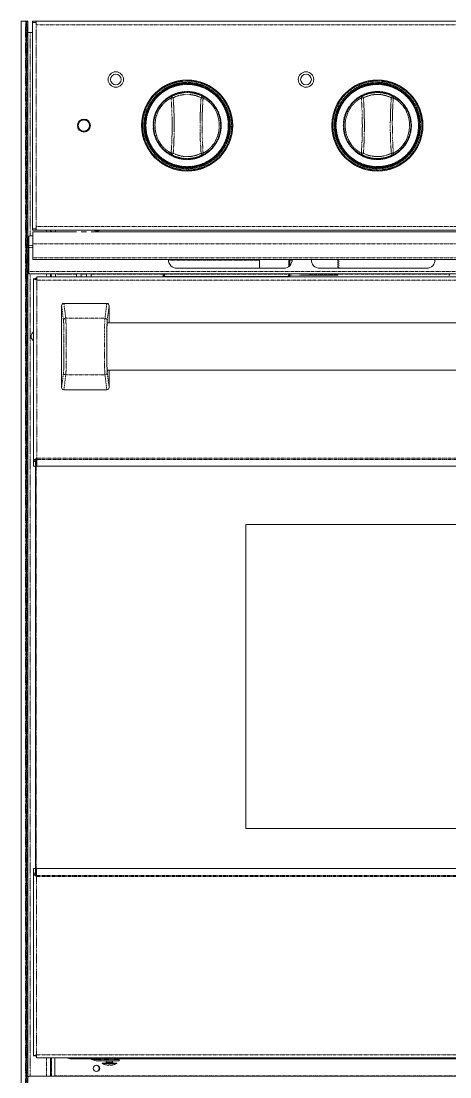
# Model space of a CAD drawing. Header units: millimetres. Extents: x 60499 to 556746, y 248297 to 497145.
# Drawn here: x 351183 to 360648, y 347406 to 370744 of the extents above; entities that cross this region are included whole.
import ezdxf

# ---------------------------------------------------------------- set-up
doc = ezdxf.new("R2010")
doc.units = ezdxf.units.MM
doc.linetypes.add('PHANTOM', pattern=[20, 10, -2, 2, -2, 2, -2])

msp = doc.modelspace()

# ---------------------------------------------------------------- linework, layer by layer
at = {"color": 7, "lineweight": 13, "ltscale": 0.002894}
msp.add_line((351183, 370744), (351281, 370744), dxfattribs=at)
at = {"color": 7, "lineweight": 13, "ltscale": 0.03937}
for p, q in [((351183, 327664), (351183, 370744)), ((351333, 370744), (351333, 327664)), ((351433, 366155), (351433, 370715)), ((351513, 370744), (375844, 370744)), ((351442, 366084), (352405, 366084)), ((375844, 366125), (351513, 366125)), ((352729, 366084), (375927, 366084)), ((351442, 365476), (375927, 365476)), ((354621, 365280), (356981, 365280)), ((357775, 365280), (360135, 365280)), ((376016, 365158), (351353, 365158)), ((351459, 365049), (351459, 361009)), ((375874, 365089), (351528, 365089)), ((354388, 365099), (357049, 365099)), ((352076, 362647), (352076, 364453)), ((353075, 364505), (352126, 364504)), ((353082, 364075), (374326, 364080)), ((353082, 363026), (374326, 363030)), ((353076, 362596), (352126, 362596)), ((351499, 351888), (351499, 360903)), ((375874, 360904), (351528, 360903)), ((356142, 359614), (356142, 352896)), ((356142, 359614), (371259, 359614)), ((371259, 352896), (356142, 352896)), ((351525, 352013), (375877, 352013)), ((351456, 347868), (351456, 351908)), ((351525, 347827), (375877, 347828)), ((363488, 347803), (353346, 347803)), ((351386, 347424), (375963, 347424))]:
    msp.add_line(p, q, dxfattribs=at)
at = {"color": 7, "lineweight": 13, "ltscale": 0.000575719}
msp.add_line((351281, 370744), (351300, 370744), dxfattribs=at)
at = {"color": 7, "linetype": 'PHANTOM', "lineweight": 13, "ltscale": 0.03937}
for p, q in [((351281, 370744), (351281, 327664)), ((351300, 327664), (351300, 370744)), ((351308, 370744), (351308, 327664)), ((351513, 366205), (351513, 370665)), ((351513, 370665), (375844, 370665)), ((351385, 365998), (351385, 370492)), ((375844, 366205), (351513, 366205)), ((351442, 365820), (375927, 365820)), ((351442, 365509), (375927, 365509)), ((356445, 365458), (354436, 365458)), ((351353, 365209), (376016, 365209)), ((351385, 347424), (351385, 365158)), ((375874, 365020), (351528, 365020)), ((351528, 365020), (351528, 361082)), ((357091, 365150), (352729, 365150)), ((360648, 365150), (357556, 365150)), ((353033, 364176), (352169, 364176)), ((353033, 362924), (352169, 362924)), ((351512, 351857), (351512, 361054)), ((375874, 361082), (351528, 361082)), ((375874, 361055), (351528, 361055)), ((351525, 351861), (375877, 351861)), ((351525, 351834), (375877, 351835)), ((351525, 347896), (351525, 351834)), ((351525, 347896), (375877, 347896)), ((375984, 347422), (351366, 347422)), ((351930, 347432), (375420, 347432))]:
    msp.add_line(p, q, dxfattribs=at)
at = {"color": 7, "lineweight": 13, "ltscale": 0.000230744}
msp.add_line((351308, 370744), (351300, 370744), dxfattribs=at)
at = {"color": 7, "lineweight": 13, "ltscale": 0.000749994}
for p, q in [((351308, 370744), (351333, 370744)), ((360648, 365129), (360622, 365129))]:
    msp.add_line(p, q, dxfattribs=at)
at = {"color": 7, "lineweight": 13, "ltscale": 0.002362}
for p, q in [((351433, 370744), (351513, 370744)), ((351433, 370715), (351513, 370715)), ((351513, 370715), (351433, 370715)), ((351513, 366155), (351433, 366155)), ((351433, 366125), (351513, 366125))]:
    msp.add_line(p, q, dxfattribs=at)
at = {"color": 7, "lineweight": 13, "ltscale": 0.000887533}
for p, q in [((351433, 370715), (351433, 370744)), ((351433, 366155), (351433, 366125))]:
    msp.add_line(p, q, dxfattribs=at)
at = {"color": 7, "lineweight": 13, "ltscale": 0.002363}
for p, q in [((351513, 370665), (351513, 370744)), ((351513, 366205), (351513, 366125))]:
    msp.add_line(p, q, dxfattribs=at)
at = {"color": 7, "lineweight": 13, "ltscale": 0.001475}
for p, q in [((351513, 370665), (351513, 370715)), ((351513, 366155), (351513, 366205))]:
    msp.add_line(p, q, dxfattribs=at)
at = {"color": 7, "lineweight": 13, "ltscale": 0.00155}
msp.add_line((351385, 370492), (351333, 370492), dxfattribs=at)
at = {"color": 7, "lineweight": 13, "ltscale": 0.001437}
msp.add_line((351433, 370492), (351385, 370492), dxfattribs=at)
at = {"color": 7, "linetype": 'PHANTOM', "lineweight": 13, "ltscale": 0.001253}
for p, q in [((354521, 369088), (354540, 369050)), ((358720, 369088), (358739, 369050))]:
    msp.add_line(p, q, dxfattribs=at)
at = {"color": 7, "linetype": 'PHANTOM', "lineweight": 13, "ltscale": 0.000801451}
for p, q in [((355167, 369074), (355155, 369050)), ((359367, 369074), (359355, 369050))]:
    msp.add_line(p, q, dxfattribs=at)
at = {"color": 7, "linetype": 'PHANTOM', "lineweight": 13, "ltscale": 0.000451307}
for p, q in [((355174, 369088), (355167, 369074)), ((359373, 369088), (359367, 369074))]:
    msp.add_line(p, q, dxfattribs=at)
at = {"color": 7, "linetype": 'PHANTOM', "lineweight": 13, "ltscale": 1.85028e-05}
for p, q in [((354108, 368437), (354108, 368436)), ((358307, 368437), (358307, 368436))]:
    msp.add_line(p, q, dxfattribs=at)
at = {"color": 7, "linetype": 'PHANTOM', "lineweight": 13, "ltscale": 1.36969e-05}
for p, q in [((354138, 368437), (354138, 368436)), ((358337, 368437), (358337, 368436))]:
    msp.add_line(p, q, dxfattribs=at)
at = {"color": 7, "linetype": 'PHANTOM', "lineweight": 13, "ltscale": 0.001622}
for p, q in [((354561, 368324), (354560, 368270)), ((358760, 368324), (358759, 368270))]:
    msp.add_line(p, q, dxfattribs=at)
at = {"color": 7, "linetype": 'PHANTOM', "lineweight": 13, "ltscale": 0.001623}
for p, q in [((355135, 368270), (355134, 368324)), ((359334, 368270), (359333, 368324))]:
    msp.add_line(p, q, dxfattribs=at)
at = {"color": 7, "linetype": 'PHANTOM', "lineweight": 13, "ltscale": 0.000801558}
for p, q in [((354528, 367798), (354540, 367822)), ((358727, 367798), (358739, 367822))]:
    msp.add_line(p, q, dxfattribs=at)
at = {"color": 7, "linetype": 'PHANTOM', "lineweight": 13, "ltscale": 0.000801598}
for p, q in [((355155, 367822), (355167, 367798)), ((359355, 367822), (359367, 367798))]:
    msp.add_line(p, q, dxfattribs=at)
at = {"color": 7, "linetype": 'PHANTOM', "lineweight": 13, "ltscale": 0.000546444}
msp.add_line((355199, 367849), (355201, 367831), dxfattribs=at)
at = {"color": 7, "linetype": 'PHANTOM', "lineweight": 13, "ltscale": 0.000192417}
msp.add_line((355407, 367996), (355411, 368001), dxfattribs=at)
at = {"color": 7, "linetype": 'PHANTOM', "lineweight": 13, "ltscale": 0.000546446}
msp.add_line((359398, 367849), (359400, 367831), dxfattribs=at)
at = {"color": 7, "linetype": 'PHANTOM', "lineweight": 13, "ltscale": 0.000192408}
msp.add_line((359606, 367996), (359610, 368001), dxfattribs=at)
at = {"color": 7, "linetype": 'PHANTOM', "lineweight": 13, "ltscale": 0.000451186}
for p, q in [((354521, 367784), (354528, 367798)), ((358720, 367784), (358727, 367798))]:
    msp.add_line(p, q, dxfattribs=at)
at = {"color": 7, "linetype": 'PHANTOM', "lineweight": 13, "ltscale": 0.000451294}
for p, q in [((355167, 367798), (355174, 367785)), ((359367, 367798), (359373, 367785))]:
    msp.add_line(p, q, dxfattribs=at)
at = {"color": 7, "lineweight": 13, "ltscale": 0.005748}
msp.add_line((351353, 365980), (351353, 365787), dxfattribs=at)
at = {"color": 7, "linetype": 'PHANTOM', "lineweight": 13, "ltscale": 0.001985}
msp.add_line((351442, 365996), (351376, 365996), dxfattribs=at)
at = {"color": 7, "lineweight": 13, "ltscale": 0.001385}
msp.add_line((351396, 365998), (351442, 365998), dxfattribs=at)
at = {"color": 7, "lineweight": 13, "ltscale": 0.007873}
msp.add_line((351442, 366084), (351442, 365820), dxfattribs=at)
at = {"color": 7, "linetype": 'PHANTOM', "lineweight": 13, "ltscale": 0.001219}
for p, q in [((351746, 366125), (351746, 366084)), ((351855, 366084), (351855, 366125))]:
    msp.add_line(p, q, dxfattribs=at)
at = {"color": 7, "lineweight": 13, "ltscale": 0.001219}
for p, q in [((351830, 366125), (351830, 366084)), ((351939, 366084), (351939, 366125))]:
    msp.add_line(p, q, dxfattribs=at)
at = {"color": 7, "lineweight": 13, "ltscale": 0.003375}
msp.add_line((352510, 366084), (352624, 366084), dxfattribs=at)
at = {"color": 7, "lineweight": 13, "ltscale": 0.001442}
msp.add_line((351353, 365787), (351353, 365739), dxfattribs=at)
at = {"color": 7, "linetype": 'PHANTOM', "lineweight": 13, "ltscale": 0.002675}
for p, q in [((351353, 365787), (351442, 365787)), ((351442, 365739), (351353, 365739))]:
    msp.add_line(p, q, dxfattribs=at)
at = {"color": 7, "lineweight": 13, "ltscale": 0.015787}
msp.add_line((351353, 365739), (351353, 365209), dxfattribs=at)
at = {"color": 7, "lineweight": 13, "ltscale": 0.00927}
msp.add_line((351442, 365509), (351442, 365820), dxfattribs=at)
at = {"color": 7, "lineweight": 13, "ltscale": 0.000973799}
msp.add_line((351442, 365476), (351442, 365509), dxfattribs=at)
at = {"color": 7, "linetype": 'PHANTOM', "lineweight": 13, "ltscale": 0.005829}
for p, q in [((358174, 365476), (358174, 365280)), ((358196, 365280), (358196, 365476))]:
    msp.add_line(p, q, dxfattribs=at)
at = {"color": 7, "lineweight": 13, "ltscale": 0.005299}
msp.add_line((356445, 365458), (356445, 365280), dxfattribs=at)
at = {"color": 7, "linetype": 'PHANTOM', "lineweight": 13, "ltscale": 0.000790934}
for p, q in [((357091, 365458), (357117, 365458)), ((354346, 365129), (354319, 365129)), ((357091, 365129), (357117, 365129))]:
    msp.add_line(p, q, dxfattribs=at)
at = {"color": 7, "lineweight": 13, "ltscale": 0.004221}
msp.add_line((357091, 365316), (357091, 365458), dxfattribs=at)
at = {"color": 7, "linetype": 'PHANTOM', "lineweight": 13, "ltscale": 0.001434}
msp.add_line((357117, 365458), (357166, 365458), dxfattribs=at)
at = {"color": 7, "lineweight": 13, "ltscale": 0.003507}
msp.add_line((357117, 365340), (357117, 365458), dxfattribs=at)
at = {"color": 7, "lineweight": 13, "ltscale": 0.0015}
msp.add_line((351353, 365209), (351353, 365158), dxfattribs=at)
at = {"color": 7, "lineweight": 13, "ltscale": 0.0012}
for p, q in [((351459, 365049), (351499, 365049)), ((351459, 361009), (351499, 361009)), ((351459, 360903), (351499, 360903)), ((351456, 352013), (351497, 352013)), ((351456, 351908), (351497, 351908)), ((351456, 347868), (351497, 347868))]:
    msp.add_line(p, q, dxfattribs=at)
at = {"color": 7, "linetype": 'PHANTOM', "lineweight": 13, "ltscale": 0.000375012}
msp.add_line((351512, 365050), (351499, 365050), dxfattribs=at)
at = {"color": 7, "lineweight": 13, "ltscale": 2.51109e-05}
msp.add_line((351499, 365049), (351499, 365050), dxfattribs=at)
at = {"color": 7, "linetype": 'PHANTOM', "lineweight": 13, "ltscale": 0.000374982}
for p, q in [((351512, 365050), (351512, 365062)), ((351512, 347868), (351512, 347880))]:
    msp.add_line(p, q, dxfattribs=at)
at = {"color": 7, "lineweight": 13, "ltscale": 0.000475005}
msp.add_line((351528, 365062), (351512, 365062), dxfattribs=at)
at = {"color": 7, "linetype": 'PHANTOM', "lineweight": 13, "ltscale": 0.000475005}
msp.add_line((351528, 365050), (351512, 365050), dxfattribs=at)
at = {"color": 7, "linetype": 'PHANTOM', "lineweight": 13, "ltscale": 0.000554122}
msp.add_line((351512, 365031), (351512, 365050), dxfattribs=at)
at = {"color": 7, "lineweight": 13, "ltscale": 0.00205}
for p, q in [((351528, 365020), (351528, 365089)), ((351525, 347896), (351525, 347827))]:
    msp.add_line(p, q, dxfattribs=at)
at = {"color": 7, "linetype": 'PHANTOM', "lineweight": 13, "ltscale": 0.002057}
for p, q in [((351746, 365158), (351746, 365089)), ((351855, 365089), (351855, 365158))]:
    msp.add_line(p, q, dxfattribs=at)
at = {"color": 7, "lineweight": 13, "ltscale": 0.002057}
for p, q in [((351830, 365158), (351830, 365089)), ((352405, 365089), (352405, 365158)), ((352510, 365089), (352510, 365158)), ((352624, 365089), (352624, 365158)), ((352729, 365089), (352729, 365158))]:
    msp.add_line(p, q, dxfattribs=at)
at = {"color": 7, "lineweight": 13, "ltscale": 0.000250028}
for p, q in [((351939, 365158), (351939, 365150)), ((351930, 347432), (351930, 347424))]:
    msp.add_line(p, q, dxfattribs=at)
at = {"color": 7, "lineweight": 13, "ltscale": 0.001807}
msp.add_line((351939, 365089), (351939, 365150), dxfattribs=at)
at = {"color": 7, "linetype": 'PHANTOM', "lineweight": 13, "ltscale": 0.013873}
msp.add_line((352405, 365150), (351939, 365150), dxfattribs=at)
at = {"color": 7, "linetype": 'PHANTOM', "lineweight": 13, "ltscale": 0.003375}
msp.add_line((352624, 365150), (352510, 365150), dxfattribs=at)
at = {"color": 7, "lineweight": 13, "ltscale": 0.000875758}
for p, q in [((354319, 365158), (354319, 365129)), ((354346, 365158), (354346, 365129))]:
    msp.add_line(p, q, dxfattribs=at)
at = {"color": 7, "lineweight": 13, "ltscale": 0.000281146}
msp.add_line((354388, 365099), (354388, 365089), dxfattribs=at)
at = {"color": 7, "lineweight": 13, "ltscale": 0.000280906}
msp.add_line((357049, 365099), (357049, 365089), dxfattribs=at)
at = {"color": 7, "lineweight": 13, "ltscale": 0.000875518}
for p, q in [((357091, 365129), (357091, 365158)), ((357117, 365129), (357117, 365158)), ((357556, 365129), (357556, 365158))]:
    msp.add_line(p, q, dxfattribs=at)
at = {"color": 7, "linetype": 'PHANTOM', "lineweight": 13, "ltscale": 0.013045}
msp.add_line((357556, 365129), (357117, 365129), dxfattribs=at)
at = {"color": 7, "lineweight": 13, "ltscale": 0.000866026}
msp.add_line((357556, 365129), (357585, 365129), dxfattribs=at)
at = {"color": 7, "lineweight": 13, "ltscale": 0.017537}
msp.add_line((357585, 365129), (358174, 365129), dxfattribs=at)
at = {"color": 7, "linetype": 'PHANTOM', "lineweight": 13, "ltscale": 0.000875518}
msp.add_line((358174, 365158), (358174, 365129), dxfattribs=at)
at = {"color": 7, "linetype": 'PHANTOM', "lineweight": 13, "ltscale": 0.009823}
for p, q in [((352076, 364453), (352118, 364126)), ((353126, 364454), (353083, 364126)), ((352076, 362647), (352119, 362974)), ((353126, 362647), (353083, 362974))]:
    msp.add_line(p, q, dxfattribs=at)
at = {"color": 7, "linetype": 'PHANTOM', "lineweight": 13, "ltscale": 0.00986}
for p, q in [((352126, 364504), (352169, 364176)), ((352126, 362596), (352169, 362924))]:
    msp.add_line(p, q, dxfattribs=at)
at = {"color": 7, "linetype": 'PHANTOM', "lineweight": 13, "ltscale": 0.009859}
for p, q in [((353075, 364505), (353033, 364176)), ((353076, 362596), (353033, 362924))]:
    msp.add_line(p, q, dxfattribs=at)
at = {"color": 7, "lineweight": 13, "ltscale": 0.011258}
msp.add_line((353126, 364075), (353126, 364454), dxfattribs=at)
at = {"color": 7, "lineweight": 13, "ltscale": 0.011276}
msp.add_line((353126, 362647), (353126, 363026), dxfattribs=at)
at = {"color": 7, "lineweight": 13, "ltscale": 0.000801026}
for p, q in [((351528, 361082), (351528, 361055)), ((351525, 351834), (351525, 351861))]:
    msp.add_line(p, q, dxfattribs=at)
at = {"color": 7, "lineweight": 13, "ltscale": 0.004516}
for p, q in [((351528, 360903), (351528, 361055)), ((351525, 351861), (351525, 352013))]:
    msp.add_line(p, q, dxfattribs=at)
at = {"color": 7, "lineweight": 13, "ltscale": 0.003142}
for p, q in [((351459, 360903), (351459, 361009)), ((351499, 361009), (351499, 360903)), ((351456, 352013), (351456, 351908)), ((351497, 351908), (351497, 352013))]:
    msp.add_line(p, q, dxfattribs=at)
at = {"color": 7, "linetype": 'PHANTOM', "lineweight": 13, "ltscale": 0.000253903}
msp.add_line((351512, 347880), (351503, 347880), dxfattribs=at)
at = {"color": 7, "linetype": 'PHANTOM', "lineweight": 13, "ltscale": 0.000209898}
msp.add_line((351512, 347880), (351512, 347887), dxfattribs=at)
at = {"color": 7, "linetype": 'PHANTOM', "lineweight": 13, "ltscale": 0.000400033}
msp.add_line((351512, 347880), (351525, 347880), dxfattribs=at)
at = {"color": 7, "lineweight": 13, "ltscale": 0.000400033}
msp.add_line((351512, 347868), (351525, 347868), dxfattribs=at)
at = {"color": 7, "linetype": 'PHANTOM', "lineweight": 13, "ltscale": 0.012013}
for p, q in [((351746, 347827), (351746, 347424)), ((351855, 347424), (351855, 347827))]:
    msp.add_line(p, q, dxfattribs=at)
at = {"color": 7, "lineweight": 13, "ltscale": 0.012013}
msp.add_line((351830, 347827), (351830, 347424), dxfattribs=at)
at = {"color": 7, "lineweight": 13, "ltscale": 0.011763}
msp.add_line((351930, 347432), (351930, 347827), dxfattribs=at)
at = {"color": 7, "lineweight": 13, "ltscale": 0.01545}
msp.add_line((352812, 347803), (352293, 347803), dxfattribs=at)
at = {"color": 7, "lineweight": 13, "ltscale": 0.000265467}
for p, q in [((352740, 347794), (352740, 347803)), ((352971, 347702), (352971, 347711)), ((353294, 347702), (353294, 347711))]:
    msp.add_line(p, q, dxfattribs=at)
at = {"color": 7, "lineweight": 13, "ltscale": 0.0048}
for p, q in [((352901, 347794), (352740, 347794)), ((352971, 347711), (353132, 347711)), ((353132, 347702), (352971, 347702)), ((353132, 347711), (353294, 347711)), ((353294, 347702), (353132, 347702))]:
    msp.add_line(p, q, dxfattribs=at)
at = {"color": 7, "lineweight": 13, "ltscale": 0.000966248}
msp.add_line((352812, 347803), (352833, 347827), dxfattribs=at)
at = {"color": 7, "lineweight": 13, "ltscale": 0.0034}
msp.add_line((352926, 347803), (352812, 347803), dxfattribs=at)
at = {"color": 7, "lineweight": 13, "ltscale": 1.15943e-05}
for p, q in [((352838, 347763), (352838, 347762)), ((352964, 347762), (352964, 347763)), ((353070, 347670), (353070, 347670)), ((353195, 347670), (353195, 347670))]:
    msp.add_line(p, q, dxfattribs=at)
at = {"color": 7, "lineweight": 13, "ltscale": 8.83087e-05}
for p, q in [((352884, 347763), (352884, 347760)), ((352918, 347760), (352918, 347763)), ((353116, 347670), (353116, 347667)), ((353149, 347667), (353149, 347670))]:
    msp.add_line(p, q, dxfattribs=at)
at = {"color": 7, "lineweight": 13, "ltscale": 0.000745728}
msp.add_line((352926, 347794), (352901, 347794), dxfattribs=at)
at = {"color": 7, "lineweight": 13, "ltscale": 0.000347348}
for p, q in [((352926, 347827), (352926, 347816)), ((353346, 347816), (353346, 347827))]:
    msp.add_line(p, q, dxfattribs=at)
at = {"color": 7, "lineweight": 13, "ltscale": 0.00068995}
for p, q in [((352926, 347816), (352926, 347793)), ((353346, 347793), (353346, 347816))]:
    msp.add_line(p, q, dxfattribs=at)
at = {"color": 7, "linetype": 'PHANTOM', "lineweight": 13, "ltscale": 0.0125}
for p, q in [((352926, 347816), (353346, 347816)), ((352926, 347793), (353346, 347793))]:
    msp.add_line(p, q, dxfattribs=at)
at = {"color": 7, "lineweight": 13, "ltscale": 0.000837732}
for p, q in [((352926, 347764), (352926, 347793)), ((353346, 347793), (353346, 347764))]:
    msp.add_line(p, q, dxfattribs=at)
at = {"color": 7, "lineweight": 13, "ltscale": 0.0125}
msp.add_line((352926, 347764), (353346, 347764), dxfattribs=at)
at = {"color": 7, "lineweight": 13, "ltscale": 0.000977464}
for p, q in [((353063, 347732), (353063, 347764)), ((353202, 347732), (353202, 347764))]:
    msp.add_line(p, q, dxfattribs=at)
at = {"color": 7, "lineweight": 13, "ltscale": 0.000701462}
for p, q in [((353063, 347732), (353052, 347711)), ((353202, 347732), (353213, 347711))]:
    msp.add_line(p, q, dxfattribs=at)
at = {"color": 7, "lineweight": 13, "ltscale": 0.002075}
for p, q in [((353132, 347732), (353063, 347732)), ((353202, 347732), (353132, 347732))]:
    msp.add_line(p, q, dxfattribs=at)
at = {"color": 7, "linetype": 'PHANTOM', "lineweight": 13, "ltscale": 0.03937}
for points in [[(354521, 369088), (354490, 369074), (354470, 369063), (354437, 369044), (354396, 369015), (354353, 368981), (354311, 368941), (354287, 368915), (354265, 368888), (354231, 368842), (354201, 368792), (354174, 368740), (354158, 368701), (354144, 368662), (354132, 368621), (354119, 368561), (354111, 368499), (354109, 368468), (354108, 368437)], [(354416, 368998), (354380, 368970), (354342, 368936), (354315, 368907), (354288, 368876)], [(354495, 369041), (354480, 369035), (354462, 369027), (354441, 369015), (354416, 368998)], [(354517, 368436), (354514, 368638), (354507, 368840), (354495, 369041)], [(355174, 369088), (355210, 369071), (355232, 369059), (355258, 369044), (355287, 369024)], [(355279, 368998), (355254, 369015), (355233, 369027), (355215, 369035), (355201, 369041)], [(355407, 368876), (355374, 368914), (355340, 368948), (355314, 368971), (355279, 368998)], [(358720, 369088), (358689, 369074), (358669, 369063), (358636, 369044), (358595, 369015), (358552, 368981), (358510, 368941), (358487, 368915), (358464, 368888), (358430, 368842), (358400, 368792), (358373, 368740), (358357, 368701), (358343, 368662), (358331, 368621), (358318, 368561), (358310, 368499), (358308, 368468), (358307, 368437)], [(358616, 368998), (358579, 368970), (358541, 368936), (358514, 368907), (358487, 368876)], [(358694, 369041), (358679, 369035), (358661, 369027), (358640, 369015), (358616, 368998)], [(358716, 368436), (358713, 368638), (358706, 368840), (358694, 369041)], [(359373, 369088), (359409, 369071), (359431, 369059), (359457, 369044), (359486, 369024)], [(359478, 368998), (359453, 369015), (359432, 369027), (359414, 369035), (359400, 369041)], [(359606, 368876), (359573, 368914), (359539, 368948), (359514, 368971), (359478, 368998)], [(354108, 368436), (354110, 368385), (354115, 368335), (354124, 368285), (354136, 368236), (354151, 368188), (354167, 368149), (354184, 368111), (354204, 368074), (354220, 368048), (354237, 368022), (354274, 367973), (354305, 367938), (354338, 367905), (354372, 367876), (354403, 367852), (354433, 367831), (354458, 367816), (354496, 367796), (354521, 367784)], [(354138, 368436), (354141, 368375), (354148, 368316), (354160, 368257), (354177, 368199)], [(354495, 367831), (354502, 367951), (354509, 368072), (354515, 368254), (354517, 368436)], [(354562, 368436), (354561, 368336), (354561, 368324)], [(355134, 368324), (355134, 368370), (355133, 368436)], [(355179, 368436), (355181, 368230), (355189, 368024), (355199, 367849)], [(355518, 368198), (355535, 368256), (355547, 368315), (355555, 368375), (355557, 368436)], [(358307, 368436), (358309, 368385), (358314, 368335), (358323, 368285), (358335, 368236), (358350, 368188), (358366, 368149), (358383, 368111), (358403, 368074), (358419, 368048), (358436, 368022), (358473, 367973), (358504, 367938), (358537, 367905), (358571, 367876), (358602, 367852), (358632, 367831), (358657, 367816), (358695, 367796), (358720, 367784)], [(358337, 368436), (358340, 368375), (358347, 368316), (358359, 368257), (358377, 368199)], [(358694, 367831), (358702, 367951), (358708, 368072), (358714, 368254), (358716, 368436)], [(358761, 368436), (358760, 368336), (358760, 368324)], [(359333, 368324), (359333, 368370), (359333, 368436)], [(359378, 368436), (359380, 368230), (359388, 368024), (359398, 367849)], [(359717, 368198), (359734, 368256), (359747, 368315), (359754, 368375), (359756, 368436)], [(354288, 367996), (354321, 367958), (354355, 367924), (354393, 367891), (354416, 367874)], [(354416, 367874), (354441, 367858), (354462, 367845), (354480, 367837), (354495, 367831)], [(355287, 367848), (355259, 367829), (355233, 367813), (355210, 367801), (355174, 367785)], [(355201, 367831), (355215, 367837), (355233, 367845), (355254, 367858), (355279, 367874)], [(355279, 367874), (355315, 367902), (355353, 367937), (355381, 367965), (355407, 367996)], [(358487, 367996), (358520, 367958), (358554, 367924), (358593, 367891), (358615, 367874)], [(358615, 367874), (358640, 367858), (358661, 367845), (358679, 367837), (358694, 367831)], [(359486, 367848), (359458, 367829), (359432, 367813), (359409, 367801), (359373, 367785)], [(359400, 367831), (359414, 367837), (359432, 367845), (359453, 367858), (359478, 367874)], [(359478, 367874), (359514, 367902), (359552, 367937), (359580, 367965), (359606, 367996)], [(352119, 362974), (352120, 362994), (352124, 363070), (352126, 363179), (352128, 363316), (352129, 363630), (352126, 363921), (352123, 364059), (352120, 364103), (352118, 364126)], [(352169, 362924), (352171, 362958), (352174, 363013), (352176, 363085), (352179, 363302), (352180, 363548), (352178, 363824), (352177, 363949), (352174, 364057), (352171, 364150), (352169, 364176)], [(353033, 362924), (353031, 362958), (353028, 363013), (353026, 363085), (353023, 363302), (353022, 363549), (353023, 363798), (353026, 364018), (353028, 364089), (353030, 364143), (353033, 364176)], [(353083, 362974), (353082, 362993), (353079, 363061), (353076, 363167), (353074, 363301), (353073, 363614), (353075, 363909), (353078, 364021), (353081, 364097), (353083, 364126)]]:
    msp.add_lwpolyline(points, dxfattribs=at)
at = {"color": 7, "lineweight": 13, "ltscale": 0.03937}
for points in [[(354288, 368876), (354255, 368831), (354239, 368807), (354211, 368756), (354199, 368730), (354177, 368674)], [(355518, 368674), (355501, 368719), (355481, 368762), (355459, 368802), (355434, 368841), (355407, 368876)], [(358487, 368876), (358454, 368831), (358438, 368807), (358411, 368756), (358398, 368730), (358377, 368674)], [(359717, 368674), (359700, 368719), (359680, 368762), (359658, 368802), (359633, 368841), (359606, 368876)], [(354177, 368674), (354160, 368616), (354148, 368557), (354141, 368497), (354138, 368437)], [(355557, 368436), (355555, 368497), (355547, 368557), (355535, 368616), (355518, 368674)], [(358377, 368674), (358359, 368616), (358347, 368557), (358340, 368497), (358337, 368437)], [(359756, 368436), (359754, 368497), (359747, 368557), (359734, 368616), (359717, 368674)], [(354177, 368199), (354188, 368169), (354201, 368139), (354219, 368102), (354239, 368066), (354261, 368032), (354288, 367996)], [(355411, 368001), (355441, 368042), (355468, 368086), (355492, 368133), (355505, 368165), (355518, 368198)], [(358377, 368199), (358388, 368169), (358400, 368139), (358418, 368102), (358438, 368066), (358460, 368032), (358487, 367996)], [(359610, 368001), (359640, 368042), (359667, 368086), (359691, 368133), (359705, 368165), (359717, 368198)], [(351396, 365998), (351382, 365997), (351376, 365996)], [(351459, 365049), (351459, 365047), (351463, 365042), (351470, 365038), (351489, 365031), (351528, 365020)], [(351499, 365049), (351501, 365042), (351504, 365038), (351514, 365029), (351528, 365020)], [(354336, 365089), (354330, 365096), (354326, 365103), (354321, 365116), (354319, 365129)], [(354388, 365099), (354379, 365099), (354369, 365102), (354359, 365107), (354351, 365115), (354347, 365122), (354346, 365129)], [(357091, 365129), (357089, 365120), (357083, 365111), (357076, 365106), (357068, 365102), (357059, 365099), (357049, 365099)], [(357117, 365129), (357116, 365116), (357111, 365104), (357104, 365093), (357101, 365089)], [(353085, 364101), (353085, 364101), (353085, 364101), (353085, 364101), (353085, 364100), (353083, 364094), (353082, 364081), (353080, 364038), (353077, 363964), (353076, 363865), (353073, 363621), (353074, 363360), (353077, 363143), (353081, 363047), (353082, 363018), (353085, 363002), (353085, 363000), (353085, 363000), (353085, 363000), (353086, 363000)], [(353089, 364075), (353088, 364083), (353086, 364099), (353086, 364100), (353086, 364101), (353085, 364101), (353085, 364101)], [(353086, 363000), (353086, 363000), (353086, 363000), (353086, 363000), (353086, 363001), (353087, 363003), (353089, 363026)], [(351459, 361009), (351460, 361016), (351462, 361024), (351466, 361031), (351472, 361038), (351488, 361053), (351500, 361063), (351528, 361082)], [(351499, 361009), (351500, 361021), (351503, 361034), (351509, 361050), (351515, 361061), (351528, 361082)], [(351456, 351908), (351457, 351900), (351460, 351893), (351464, 351885), (351469, 351878), (351485, 351863), (351498, 351853), (351525, 351834)], [(351497, 351908), (351498, 351895), (351500, 351883), (351507, 351866), (351512, 351856), (351525, 351834)], [(351456, 347868), (351457, 347870), (351461, 347874), (351468, 347878), (351487, 347886), (351525, 347896)], [(351497, 347868), (351498, 347875), (351502, 347879), (351512, 347888), (351525, 347896)], [(351386, 347424), (351372, 347423), (351366, 347422)]]:
    msp.add_lwpolyline(points, dxfattribs=at)
for centre, radius in [((353273, 369453), 170), ((353273, 369453), 118), ((354848, 368436), 1006), ((357472, 369453), 170), ((357472, 369453), 118), ((359047, 368436), 1006), ((354848, 368436), 919), ((359047, 368436), 919), ((352569, 368436), 144), ((352848, 347595), 71.4)]:
    msp.add_circle(centre, radius, dxfattribs=at)
at = {"color": 7, "linetype": 'PHANTOM', "lineweight": 13, "ltscale": 0.03937}
for centre, radius in [((354848, 368436), 1004), ((354848, 368436), 983), ((354848, 368436), 954), ((354848, 368436), 933), ((354848, 368436), 932), ((354848, 368436), 919), ((354848, 368436), 916), ((354848, 368436), 909), ((359047, 368436), 1004), ((359047, 368436), 983), ((359047, 368436), 954), ((359047, 368436), 933), ((359047, 368436), 932), ((359047, 368436), 919), ((359047, 368436), 916), ((359047, 368436), 909), ((354848, 368436), 751), ((359047, 368436), 751), ((352569, 368436), 124)]:
    msp.add_circle(centre, radius, dxfattribs=at)
for centre, radius, start, end in [((354848, 368436), 744, 360, 180), ((354848, 368436), 729, 90.0042, 116.6177), ((354848, 368436), 687, 90.0042, 116.6181), ((345830, 368431), 8732, 0.0355, 4.0675), ((354848, 368436), 729, 63.3729, 90), ((354847, 368435), 688, 63.3944, 89.9766), ((363856, 368431), 8722, 175.9319, 179.9682), ((363614, 368431), 8436, 175.8517, 179.344), ((354883, 368456), 697, 41.7857, 54.537), ((359047, 368436), 744, 360, 180), ((359047, 368436), 729, 90.0042, 116.6177), ((359047, 368436), 687, 90.0042, 116.6181), ((350029, 368431), 8732, 0.0355, 4.0675), ((359047, 368436), 729, 63.3729, 90), ((359046, 368435), 688, 63.3944, 89.9766), ((368055, 368431), 8722, 175.9319, 179.9682), ((367813, 368431), 8436, 175.8517, 179.344), ((359082, 368456), 697, 41.7857, 54.537), ((354867, 368442), 718, 30.9044, 41.8379), ((354862, 368438), 725, 22.1129, 30.9147), ((359067, 368442), 718, 30.9044, 41.8379), ((359061, 368438), 725, 22.1129, 30.9147), ((363421, 368437), 8243, 179.3681, 180.0029), ((354859, 368437), 728, 15.181, 22.1141), ((354856, 368436), 731, 0.0086, 15.1796), ((367620, 368437), 8243, 179.3681, 180.0029), ((359058, 368437), 728, 15.181, 22.1141), ((359055, 368436), 731, 0.0086, 15.1796), ((354848, 368436), 744, 180, 360), ((354856, 368436), 731, 344.8645, 0.0065), ((359047, 368436), 744, 180, 360), ((359055, 368436), 731, 344.8645, 0.0065), ((345075, 368490), 9489, 355.966, 357.353), ((346094, 368424), 8468, 357.479, 358.388), ((346863, 368421), 7698, 358.2494, 358.8748), ((362765, 368419), 7631, 181.1232, 181.7541), ((363626, 368424), 8493, 181.6121, 182.5179), ((364378, 368476), 9245, 182.6327, 184.0559), ((354868, 368430), 718, 318.1693, 329.054), ((354862, 368434), 725, 329.0466, 337.8968), ((354858, 368435), 729, 337.8948, 344.8628), ((349274, 368490), 9489, 355.966, 357.353), ((350293, 368424), 8468, 357.479, 358.388), ((351062, 368421), 7698, 358.2494, 358.8748), ((366964, 368419), 7631, 181.1232, 181.7541), ((367826, 368424), 8493, 181.6121, 182.5179), ((368577, 368476), 9245, 182.6327, 184.0559), ((359067, 368430), 718, 318.1693, 329.054), ((359061, 368434), 725, 329.0466, 337.8968), ((359057, 368435), 729, 337.8948, 344.8628), ((354848, 368436), 686, 243.3742, 270.0088), ((354848, 368436), 687, 270.0002, 296.6248), ((355121, 368164), 344, 275.7051, 280.044), ((354883, 368416), 697, 305.4671, 318.2253), ((359047, 368436), 686, 243.3742, 270.0088), ((359047, 368436), 687, 270.0002, 296.6248), ((359320, 368164), 344, 275.7051, 280.044), ((359082, 368416), 697, 305.4671, 318.2253), ((354848, 368436), 729, 243.3835, 269.9908), ((354848, 368436), 729, 270, 296.6278), ((359047, 368436), 729, 243.3835, 269.9908), ((359047, 368436), 729, 270, 296.6278)]:
    msp.add_arc(centre, radius, start, end, dxfattribs=at)
at = {"color": 7, "lineweight": 13, "ltscale": 0.03937}
for centre, radius, start, end in [((352569, 368436), 126, 90.0429, 270), ((352569, 368436), 126, 270.0429, 90), ((354580, 368193), 373, 259.9657, 263.8854), ((358779, 368193), 373, 259.9657, 263.8854), ((352858, 366169), 71.4, 218.0798, 321.9202), ((352858, 366169), 52.5, 236.8106, 303.1894), ((354621, 365465), 185, 176.5709, 270), ((356981, 365465), 185, 270, 3.4291), ((357151, 365458), 60, 162.752, 179.992), ((357145, 365458), 27.9, 139.727, 179.5194), ((357775, 365465), 185, 176.5709, 270), ((360135, 365465), 185, 270, 3.4291), ((351512, 365050), 12.6, 90.0003, 180.0003), ((351518, 363776), 114, 121.1146, 238.8859), ((351518, 363776), 63, 159.3911, 200.6094), ((351512, 347880), 12.6, 198.3449, 270.0003), ((352293, 348053), 250, 244.4695, 270.0003), ((352901, 348124), 367, 243.9693, 260.1293), ((352901, 348124), 367, 260.1189, 263.3371), ((352901, 348124), 367, 260.1189, 263.3371), ((352901, 348124), 362, 267.3407, 272.6598), ((352901, 348124), 367, 276.6634, 279.8816), ((352901, 348124), 367, 279.8712, 281.7061), ((352830, 347595), 74.3, 285.5272, 72.9318), ((353132, 348032), 367, 243.9693, 260.1293), ((353132, 348032), 367, 260.1189, 263.3371), ((353132, 348032), 367, 260.1189, 263.3371), ((353132, 348032), 362, 267.3407, 272.6598), ((353132, 348032), 367, 276.6634, 279.8816), ((353132, 348032), 367, 279.8712, 296.0313)]:
    msp.add_arc(centre, radius, start, end, dxfattribs=at)
at = {"color": 7, "linetype": 'PHANTOM', "lineweight": 13, "ltscale": 0.03937}
for centre, major_axis, ratio, start_param, end_param in [((354544, 369043), (21, -45.8), 0.968786, 3.181778, 4.328213), ((355152, 369043), (-21, -45.8), 0.969256, 1.955721, 3.101468), ((358743, 369043), (21, -45.8), 0.968786, 3.181778, 4.328213), ((359351, 369043), (-21, -45.8), 0.969256, 1.955721, 3.101468), ((354544, 367829), (-21, -45.8), 0.969205, 5.098868, 6.243835), ((355152, 367829), (20.9, -45.8), 0.969136, 0.041676, 1.186472), ((355152, 367828), (50.2, 4.8), 0.12091, 5.326932, 6.03306), ((358743, 367829), (-21, -45.8), 0.969205, 5.098868, 6.243835), ((359351, 367829), (20.9, -45.8), 0.969136, 0.041676, 1.186472), ((359351, 367828), (50.2, 4.8), 0.12091, 5.326932, 6.03306), ((352169, 364126), (50, 6.5), 0.985958, 1.443389, 3.010572), ((353033, 364126), (-50, 6.5), 0.985958, 3.272591, 4.839774), ((352169, 362974), (50, -6.5), 0.985958, 3.272613, 4.839796), ((353033, 362974), (-50, -6.5), 0.985958, 1.443411, 3.010594)]:
    msp.add_ellipse(centre, major_axis=major_axis, ratio=ratio, start_param=start_param, end_param=end_param, dxfattribs=at)
at = {"color": 7, "lineweight": 13, "ltscale": 0.03937}
for centre, major_axis, ratio, start_param, end_param in [((354543, 369045), (50.1, 5.4), 0.108561, 1.629628, 2.889124), ((355152, 369046), (50, -6.3), 0.086211, 0.252987, 1.512994), ((358743, 369045), (50.1, 5.4), 0.108561, 1.629628, 2.889124), ((359351, 369046), (50, -6.3), 0.086211, 0.252987, 1.512994), ((354543, 367827), (50.1, -5.2), 0.11246, 3.392769, 4.111361), ((358743, 367827), (50.1, -5.2), 0.11246, 3.392769, 4.111361), ((351428, 365980), (-75.6, 0), 0.286857, 5.478396, 6.283187), ((356392, 365458), (0, 60.5), 0.878818, 4.712389, 5.011278), ((352126, 364453), (6.6, -50.7), 0.985958, 3.014197, 4.58138), ((353075, 364453), (-6.6, -50.7), 0.985958, 1.701806, 3.268989), ((352127, 362647), (6.6, 50.7), 0.985958, 1.701806, 3.268989), ((353076, 362647), (-6.6, 50.7), 0.985958, 3.014197, 4.58138), ((352871, 348124), (0, 365), 0.707105, 3.091609, 3.191577), ((352871, 348124), (0, 365), 0.707108, 3.091609, 3.191577), ((352931, 348124), (0, -365), 0.707105, 6.233201, 6.333169), ((353103, 348032), (0, 365), 0.707105, 3.091609, 3.191577), ((353103, 348032), (0, 365), 0.707108, 3.091609, 3.191577), ((353162, 348032), (0, -365), 0.707105, 6.233201, 6.333169), ((351419, 347406), (-75.6, 0), 0.286859, 5.478396, 6.283187)]:
    msp.add_ellipse(centre, major_axis=major_axis, ratio=ratio, start_param=start_param, end_param=end_param, dxfattribs=at)

doc.saveas('drawing.dxf')
